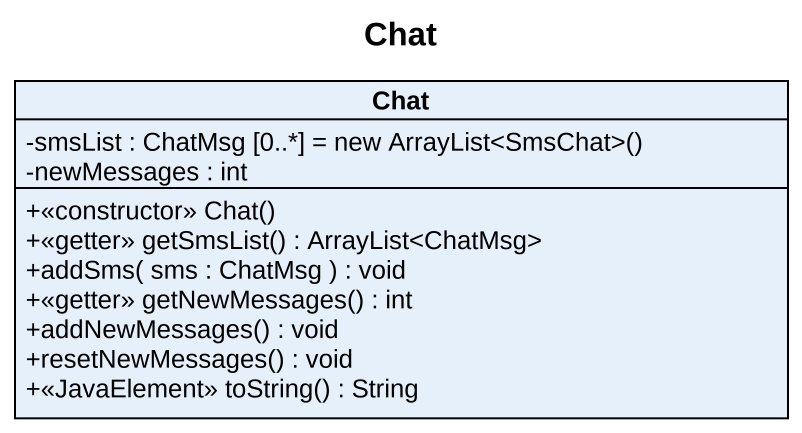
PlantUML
@startuml
title Chat
hide circle
hide empty members
skinparam classAttributeIconSize 0
class Chat {
  {field} -smsList : ChatMsg [0..*] = new ArrayList<SmsChat>()
  -newMessages : int
  +<<constructor>> Chat()
  +<<getter>> getSmsList() : ArrayList<ChatMsg>
  +addSms( sms : ChatMsg ) : void
  +<<getter>> getNewMessages() : int
  +addNewMessages() : void
  +resetNewMessages() : void
  +<<JavaElement>> toString() : String
}
@enduml
